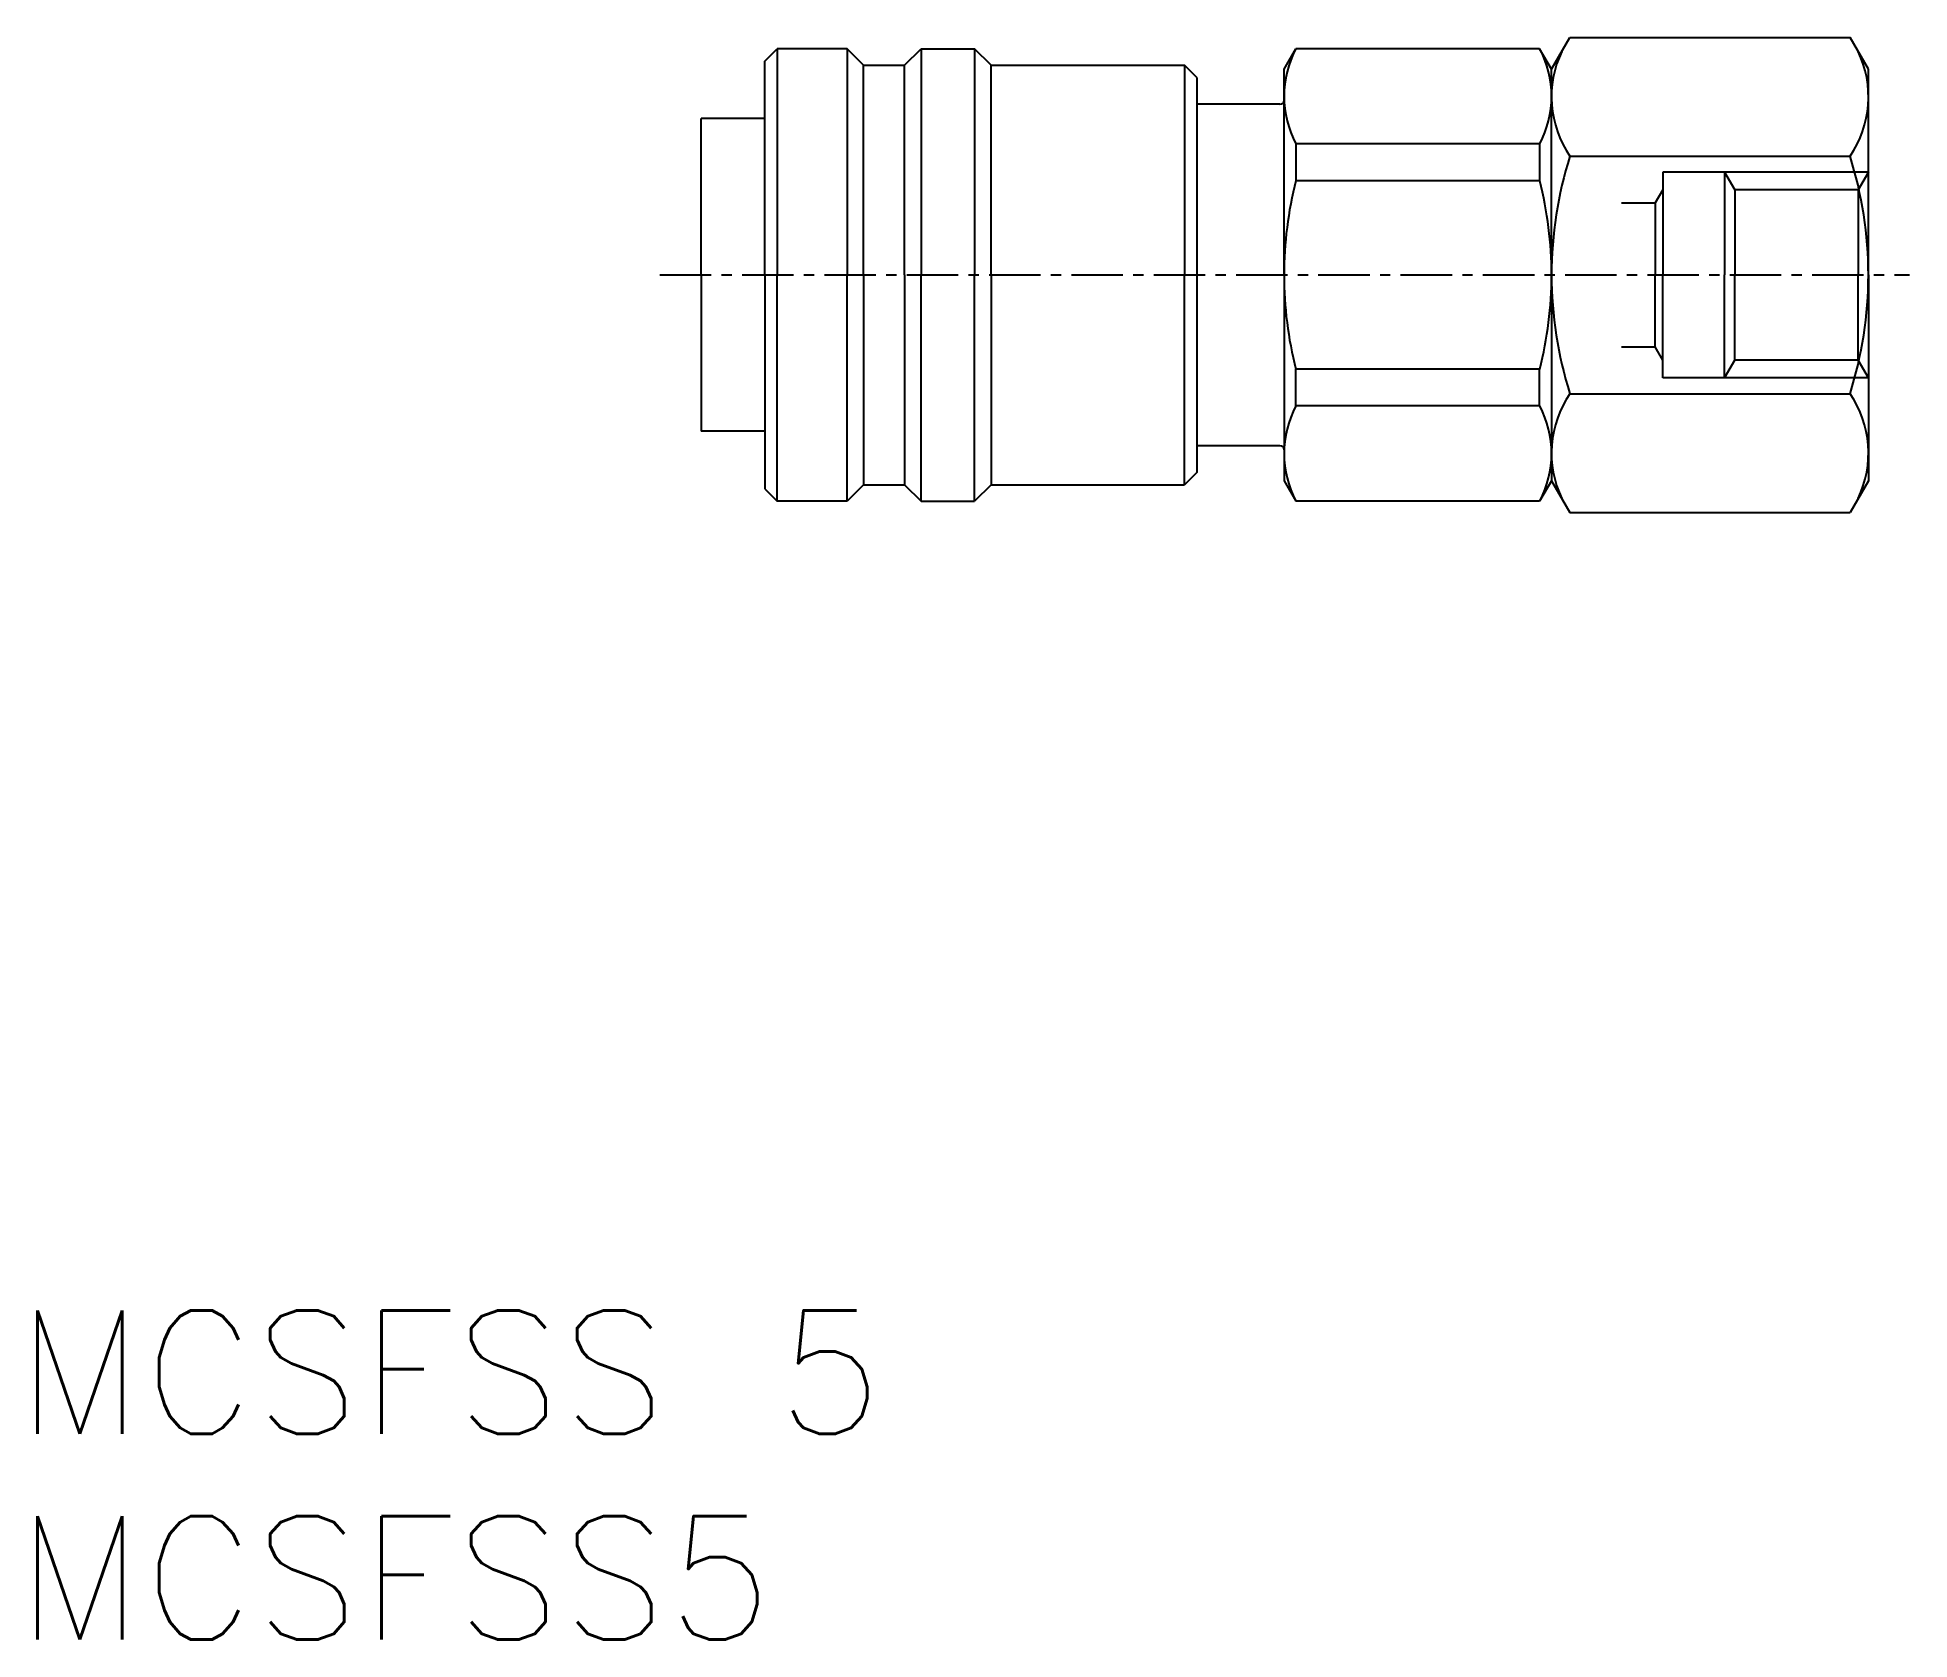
# Model space of a CAD drawing. Extents: x 0.5 to 46, y 0 to 38.9.
import ezdxf

# ---------------------------------------------------------------- set-up
doc = ezdxf.new("R2010")
doc.units = 0
doc.linetypes.add('CENTER', pattern=[2, 1.25, -0.25, 0.25, -0.25])
doc.layers.get('0').update_dxf_attribs({"linetype": 'CONTINUOUS'})
doc.layers.add('CENTER', color=1, linetype='CENTER')
doc.styles.get("Standard").update_dxf_attribs({"font": 'txt.shx'})

# ---------------------------------------------------------------- blocks, each defined once
blk = doc.blocks.new('*U3')
at = {"color": 7, "linetype": 'CONTINUOUS'}
blk.add_text('MCSFSS5', height=3, dxfattribs=at).set_placement((0, 0))
blk = doc.blocks.new('*U4')
at = {"color": 7, "linetype": 'CONTINUOUS'}
blk.add_text('MCSFSS 5', height=3, dxfattribs=at).set_placement((0, 5))

msp = doc.modelspace()

# ---------------------------------------------------------------- linework, layer by layer
at = {"color": 7, "linetype": 'CONTINUOUS'}
for p, q in [((18.187, 38.369), (18.487, 38.669)), ((20.187, 38.669), (18.487, 38.669)), ((18.487, 38.669), (18.487, 33.169)), ((20.587, 38.269), (20.187, 38.669)), ((20.187, 38.669), (20.187, 33.169)), ((21.587, 38.269), (21.987, 38.669)), ((21.987, 38.669), (23.287, 38.669)), ((21.987, 38.669), (21.987, 33.169)), ((23.687, 38.269), (23.287, 38.669)), ((23.287, 38.669), (23.287, 33.169)), ((30.808, 38.169), (31.096, 38.669)), ((37.019, 38.669), (31.096, 38.669)), ((37.308, 38.169), (37.019, 38.669)), ((37.308, 38.169), (37.754, 38.943)), ((37.754, 38.943), (44.561, 38.943)), ((45.008, 38.169), (44.561, 38.943)), ((18.187, 33.169), (18.187, 38.369)), ((20.587, 38.269), (21.587, 38.269)), ((20.587, 33.169), (20.587, 38.269)), ((21.587, 33.169), (21.587, 38.269)), ((23.687, 38.269), (28.387, 38.269)), ((23.687, 33.169), (23.687, 38.269)), ((28.687, 37.969), (28.387, 38.269)), ((28.387, 38.269), (28.387, 33.169)), ((28.687, 37.969), (28.687, 33.169)), ((30.808, 33.169), (30.808, 38.169)), ((37.308, 33.169), (37.308, 38.169)), ((45.008, 33.169), (45.008, 38.169)), ((30.708, 37.319), (28.687, 37.319)), ((18.187, 36.969), (16.64, 36.969)), ((16.64, 33.169), (16.64, 36.969)), ((37.019, 36.354), (31.096, 36.354)), ((31.096, 36.354), (31.096, 35.461)), ((37.019, 36.354), (37.019, 35.461)), ((37.754, 36.056), (44.561, 36.056)), ((37.019, 35.461), (31.096, 35.461)), ((16.64, 33.169), (16.64, 29.369)), ((18.187, 33.169), (18.187, 27.969)), ((18.487, 27.669), (18.487, 33.169)), ((20.187, 27.669), (20.187, 33.169)), ((20.587, 33.169), (20.587, 28.069)), ((21.587, 33.169), (21.587, 28.069)), ((21.987, 27.669), (21.987, 33.169)), ((23.287, 27.669), (23.287, 33.169)), ((23.687, 33.169), (23.687, 28.069)), ((28.387, 28.069), (28.387, 33.169)), ((28.687, 33.169), (28.687, 28.369)), ((30.808, 33.169), (30.808, 28.169)), ((37.308, 33.169), (37.308, 28.169)), ((45.008, 33.169), (45.008, 28.169)), ((37.019, 30.878), (31.096, 30.878)), ((31.096, 29.985), (31.096, 30.878)), ((37.019, 29.985), (37.019, 30.878)), ((37.754, 30.283), (44.561, 30.283)), ((37.019, 29.985), (31.096, 29.985)), ((18.187, 29.369), (16.64, 29.369)), ((30.708, 29.019), (28.687, 29.019)), ((28.687, 28.369), (28.387, 28.069)), ((18.187, 27.969), (18.487, 27.669)), ((20.587, 28.069), (20.187, 27.669)), ((20.587, 28.069), (21.587, 28.069)), ((21.587, 28.069), (21.987, 27.669)), ((23.687, 28.069), (23.287, 27.669)), ((23.687, 28.069), (28.387, 28.069)), ((30.808, 28.169), (31.096, 27.669)), ((37.308, 28.169), (37.019, 27.669)), ((37.308, 28.169), (37.754, 27.396)), ((45.008, 28.169), (44.561, 27.396)), ((20.187, 27.669), (18.487, 27.669)), ((21.987, 27.669), (23.287, 27.669)), ((37.019, 27.669), (31.096, 27.669)), ((37.754, 27.396), (44.561, 27.396))]:
    msp.add_line(p, q, dxfattribs=at)
at = {"color": 3, "linetype": 'CONTINUOUS'}
for p, q in [((41.508, 35.669), (40.008, 35.669)), ((40.008, 35.669), (40.008, 33.169)), ((41.508, 35.669), (41.758, 35.236)), ((41.508, 35.669), (41.508, 33.169)), ((45.008, 35.669), (41.508, 35.669)), ((45.008, 35.669), (44.758, 35.236)), ((40.008, 35.236), (39.825, 34.919)), ((44.758, 35.236), (41.758, 35.236)), ((41.758, 35.236), (41.758, 33.169)), ((44.758, 35.236), (44.758, 33.169)), ((39.008, 34.919), (39.825, 34.919)), ((39.825, 34.919), (39.825, 33.169)), ((39.825, 31.419), (39.825, 33.169)), ((40.008, 30.669), (40.008, 33.169)), ((41.508, 30.669), (41.508, 33.169)), ((41.758, 31.102), (41.758, 33.169)), ((44.758, 31.102), (44.758, 33.169)), ((39.008, 31.419), (39.825, 31.419)), ((40.008, 31.102), (39.825, 31.419)), ((41.508, 30.669), (41.758, 31.102)), ((44.758, 31.102), (41.758, 31.102)), ((45.008, 30.669), (44.758, 31.102)), ((41.508, 30.669), (40.008, 30.669)), ((45.008, 30.669), (41.508, 30.669))]:
    msp.add_line(p, q, dxfattribs=at)
at = {"color": 7, "linetype": 'CONTINUOUS'}
for centre, radius, start, end in [((33.274, 37.512), 2.466, 151.9987, 208.0013), ((34.842, 37.512), 2.466, 331.9987, 28.0013), ((39.863, 37.5), 2.556, 154.3842, 214.3842), ((42.452, 37.5), 2.556, 325.6158, 25.6158), ((30.708, 37.419), 0.1, 270, 0), ((46.861, 33.169), 9.553, 162.412, 180), ((35.454, 33.169), 9.553, 0, 17.588), ((40.045, 33.169), 9.238, 165.6385, 180), ((28.07, 33.169), 9.238, 0, 14.3615), ((40.045, 33.169), 9.238, 180, 194.3615), ((28.07, 33.169), 9.238, 345.6385, 0), ((46.861, 33.169), 9.553, 180, 197.588), ((35.454, 33.169), 9.553, 342.412, 0), ((39.863, 28.839), 2.556, 145.6158, 205.6158), ((42.452, 28.839), 2.556, 334.3842, 34.3842), ((33.274, 28.827), 2.466, 151.9987, 208.0013), ((34.842, 28.827), 2.466, 331.9987, 28.0013), ((30.708, 28.919), 0.1, 0, 90)]:
    msp.add_arc(centre, radius, start, end, dxfattribs=at)
at = {"layer": 'CENTER', "color": 1, "linetype": 'CENTER'}
msp.add_line((15.64, 33.169), (46.008, 33.169), dxfattribs=at)

# ---------------------------------------------------------------- block references
at = {"color": 7, "linetype": 'CONTINUOUS'}
for name in ['*U4', '*U3']:
    msp.add_blockref(name, (0, 0), dxfattribs=at)

doc.saveas('drawing.dxf')
